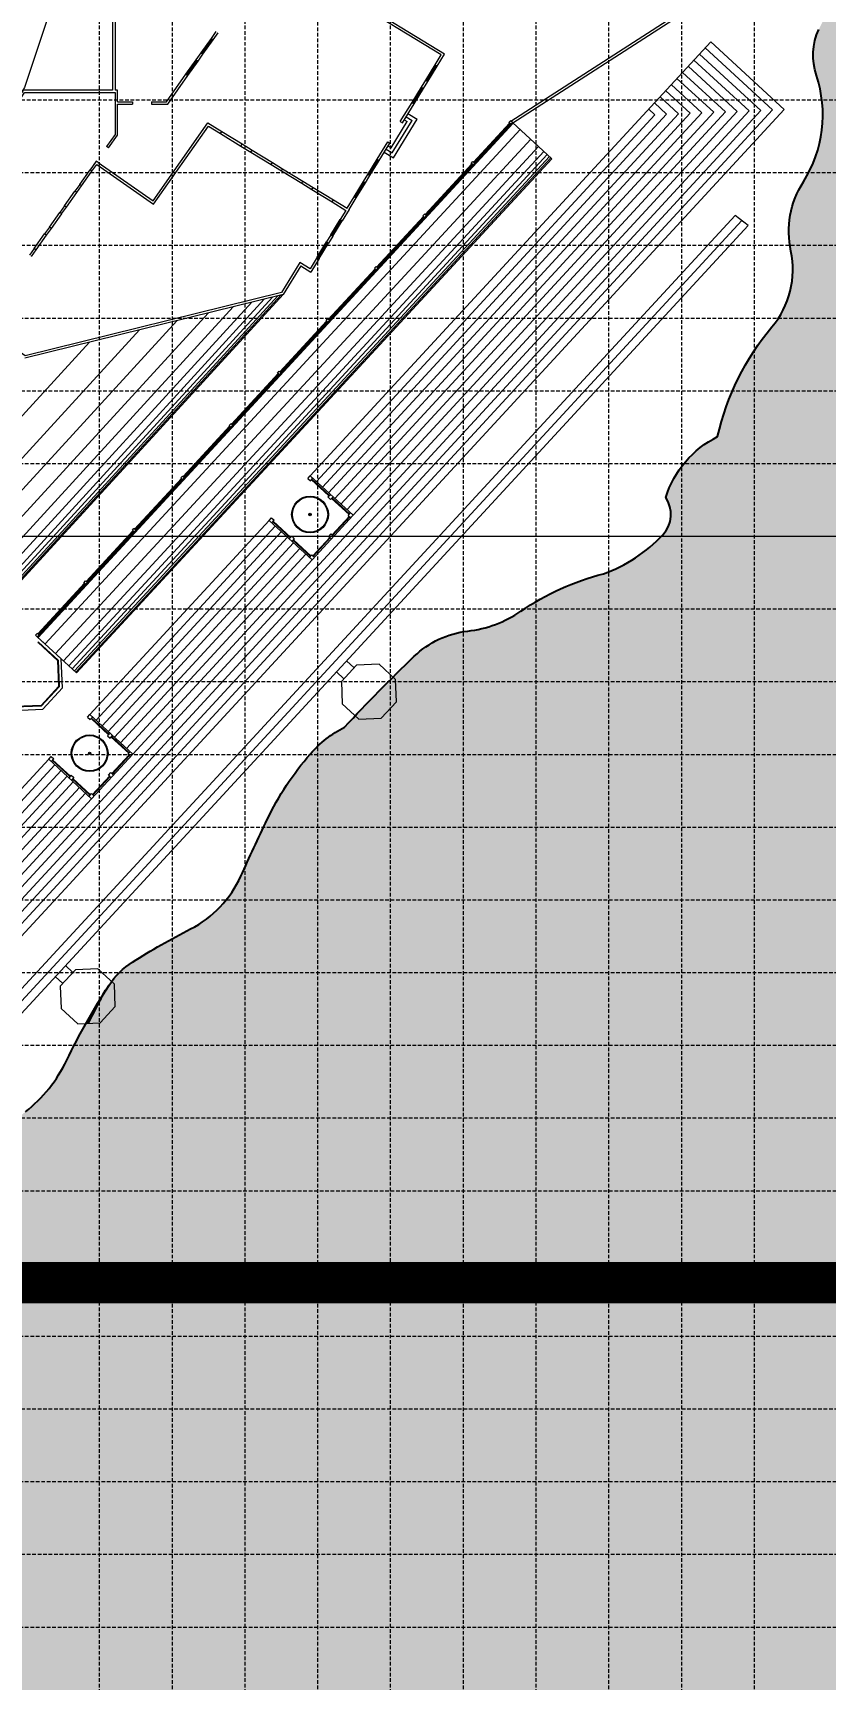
# Model space of a CAD drawing. Header units: millimetres. Extents: x 4203764 to 12476749, y 34048 to 3000914.
# Drawn here: x 12057984 to 12112410, y 2182917 to 2296097 of the extents above; entities that cross this region are included whole.
import ezdxf

# ---------------------------------------------------------------- set-up
doc = ezdxf.new("R2010")
doc.units = ezdxf.units.MM
doc.header["$MEASUREMENT"] = 0
doc.linetypes.add('DASHED', pattern=[0.75, 0.5, -0.25])
for name, color, linetype, lineweight in [('2', 240, 'Continuous', 25), ('4', 1, 'Continuous', 35), ('building property', 253, 'Continuous', 15), ('outer profile and ghats', 1, 'Continuous', 9), ('streets', 254, 'Continuous', 9), ('wall', 22, 'Continuous', 9)]:
    doc.layers.add(name, color=color, linetype=linetype, lineweight=lineweight)
doc.layers.add('water', color=5, linetype='Continuous')
doc.styles.get("Standard").update_dxf_attribs({"font": 'arial.ttf'})
doc.dimstyles.get("Standard").update_dxf_attribs({"dimtxt": 10000, "dimasz": 2000, "dimexe": 0.18, "dimexo": 0.0625, "dimgap": 0.09, "dimtad": 0, "dimtih": 1, "dimtoh": 1, "dimdec": 4, "dimzin": 0, "dimdsep": 46, "dimtxsty": 'Standard', "dimblk": 'ARCHTICK', "dimcen": 0, "dimadec": 0, "dimazin": 0, "dimtfac": 1, "dimtdec": 4, "dimtofl": 0, "dimtmove": 0, "dimatfit": 3, "dimldrblk": 'ARCHTICK', "dimfxl": 0, "dimtolj": 1, "dimtzin": 0, "dimlwe": 18, "dimarcsym": 0})

# ---------------------------------------------------------------- blocks, each defined once
blk = doc.blocks.new('GRID')
at = {"layer": 'building property', "color": 253, "linetype": 'DASHED', "lineweight": 15, "ltscale": 500}
for p, q in [((12881403, 2126471), (12881403, 2336721)), ((12891403, 2126471), (12891403, 2336721)), ((12901403, 2126471), (12901403, 2336721)), ((12911403, 2126471), (12911403, 2336721)), ((12921403, 2126471), (12921403, 2336721)), ((12886403, 2121471), (12886403, 2331721)), ((12896403, 2121471), (12896403, 2331721)), ((12906403, 2121471), (12906403, 2331721)), ((12916403, 2121471), (12916403, 2331721)), ((12926403, 2121471), (12926403, 2331721)), ((13061903, 2291471), (12616403, 2291471)), ((13056903, 2286471), (12611403, 2286471)), ((13061903, 2281471), (12616403, 2281471)), ((13056903, 2276471), (12611403, 2276471)), ((13061903, 2271471), (12616403, 2271471)), ((13056903, 2266471), (12611403, 2266471)), ((13061903, 2261471), (12616403, 2261471)), ((13056903, 2256471), (12611403, 2256471)), ((13061903, 2251471), (12616403, 2251471)), ((13056903, 2246471), (12611403, 2246471)), ((13061903, 2241471), (12616403, 2241471)), ((13056903, 2236471), (12611403, 2236471)), ((13061903, 2231471), (12616403, 2231471)), ((13056903, 2226471), (12611403, 2226471)), ((13061903, 2221471), (12616403, 2221471)), ((13056903, 2216471), (12611403, 2216471)), ((13061903, 2211471), (12616403, 2211471)), ((13056903, 2206471), (12611403, 2206471)), ((13061903, 2201471), (12616403, 2201471)), ((13056903, 2196471), (12611403, 2196471)), ((13061903, 2191471), (12616403, 2191471)), ((13056903, 2186471), (12611403, 2186471))]:
    blk.add_line(p, q, dxfattribs=at)
blk = doc.blocks.new('_ArchTick')
at = {"color": 0, "linetype": 'ByBlock', "lineweight": 30, "const_width": 0.15}
blk.add_lwpolyline([(-0.5, -0.5), (0.5, 0.5)], dxfattribs=at)
blk = doc.blocks.new('*D43')
at = {"layer": '4', "color": 0, "linetype": 'DASHED', "lineweight": 18}
for p, q in [((11789424, 2546471), (11756492, 2546471)), ((12167563, 2261471), (11756492, 2261471))]:
    blk.add_line(p, q, dxfattribs=at)
at = {"layer": '4', "color": 0, "lineweight": -2}
for p, q in [((11756492, 2546471), (11756492, 2409077)), ((11756492, 2261471), (11756492, 2398865))]:
    blk.add_line(p, q, dxfattribs=at)
at = {"layer": 'Defpoints', "color": 0, "lineweight": 30}
for p in [(11756492, 2546471), (11789424, 2546471), (12167563, 2261471)]:
    blk.add_point(p, dxfattribs=at)
at = {"layer": '4', "color": 0, "lineweight": -2, "xscale": 2000, "yscale": 2000, "zscale": 2000}
for p, rotation in [((11756492, 2546471), 90), ((11756492, 2261471), 270)]:
    blk.add_blockref('_ArchTick', p, dxfattribs=dict(at, rotation=rotation))
at = {"layer": '4', "color": 0, "lineweight": 30, "insert": (11756492, 2403971), "char_height": 10000, "attachment_point": 5}
blk.add_mtext('\\A1;285000.0000', dxfattribs=at)

msp = doc.modelspace()

# ---------------------------------------------------------------- hatches: boundary and pattern name
at = {"layer": 'building property', "lineweight": 35}
h = msp.add_hatch(color=254, dxfattribs=at)
h.dxf.hatch_style = 1
edge = h.paths.add_edge_path()
edge.add_arc((12422933.58498, 1804056.12126), 263896.55539, 140.0344583194, 166.4284169588)
edge.add_line((12166405.68001, 1865982.09254), (11809487.3317, 1865841.04787))
edge.add_arc((11795819.33628, 1886942.04403), 25140.92556, 302.9328139212, 330.721959267)
edge.add_arc((11790950.95391, 1889671.59987), 30722.28937, 330.721959267, 347.6914226223)
edge.add_arc((11840072.54802, 1878953.65679), 19554.99489, 143.0848554895, 167.6914226223, ccw=False)
edge.add_arc((11807220.50579, 1903633.24919), 21534.40715, 323.0848554895, 338.771758814)
edge.add_arc((11955946.7924, 1845861.77199), 138018.25471, 152.3377396526, 158.771758814, ccw=False)
edge.add_arc((11791692.03616, 1931959.48148), 47433.73511, 332.3377396526, 349.6440384347)
edge.add_arc((11871872.39149, 1917307.32735), 34074.39333, 151.8048650631, 169.6440384347, ccw=False)
edge.add_arc((11962613.6436, 1868662.2146), 137032.25767, 145.8909863463, 151.8048650631, ccw=False)
edge.add_arc((11787542.99968, 1987234.12269), 74412.83626, 325.8909863463, 334.4095907286)
edge.add_arc((12096866.37172, 1839094.85316), 268553.91382, 152.1606562035, 154.4095907286, ccw=False)
edge.add_arc((11884893.48195, 1951041.5666), 28836.22018, 138.5366337492, 152.1606562035, ccw=False)
edge.add_arc((12145192.348, 1721045.11657), 376188.87482, 136.9969988859, 138.5366337492, ccw=False)
edge.add_arc((11830511.45426, 2014520.61475), 54103.97071, 316.9969988859, 325.9340388131)
edge.add_arc((12063451.02841, 1857010.40857), 227090.46426, 144.4115146112, 145.934038813, ccw=False)
edge.add_arc((11882971.44551, 1986166.24576), 5157.79401, 109.3703452575, 144.4115146112, ccw=False)
edge.add_arc((11872806.33967, 2015079.38397), 25490.19023, 289.3703452575, 298.5628810284)
edge.add_arc((11879590.48764, 2002617.1732), 11301.06196, 298.5628810284, 329.8823603517)
edge.add_arc((11815875.61762, 2039577.60358), 84960.12844, 329.8823603517, 334.7322078033)
edge.add_arc((11896640.94108, 2001455.54062), 4350.1686, 111.7983925175, 154.7322078033, ccw=False)
edge.add_arc((11887307.09226, 2024793.72639), 20785.29736, 291.7983925175, 301.0543031333)
edge.add_arc((11856516.08611, 2075928.72551), 80475.11387, 301.0543031333, 304.2727914648)
edge.add_arc((11900115.71454, 2011948.81654), 3051.88511, 304.2727914649, 344.5064632857)
edge.add_arc((11799904.2964, 2039727.72895), 107042.25149, 344.5064632856, 347.0246817926)
edge.add_arc((11914355.65123, 2013356.47758), 10407.97422, 136.5726064511, 167.0246817927, ccw=False)
edge.add_arc((11898455.85704, 2028406.57183), 11485.1478, 316.5726064511, 345.7400024481)
edge.add_arc((11851131.69288, 2040434.16903), 60313.82389, 345.7400024481, 354.5454942005)
edge.add_arc((11928707.56329, 2029145.01425), 18394.30865, 143.1924489998, 162.4192210947, ccw=False)
edge.add_arc((11904217.35609, 2047471.06434), 12193.50526, 323.1924489998, 340.6547154255)
edge.add_arc((11913568.70574, 2044187.96858), 2282.57908, 340.6547154255, 435.6672125063)
edge.add_arc((11918809.42755, 2046321.44877), 4676.31282, 123.9086206621, 179.0436377173, ccw=False)
edge.add_arc((11948963.81076, 2001461.5739), 58729.02043, 120.4236297496, 123.9086206621, ccw=False)
edge.add_arc((11916860.85688, 2056128.06657), 4666.76072, 300.4236297497, 343.1747362629)
edge.add_arc((12265773.02432, 1950617.37847), 359849.63931, 162.2838870341, 163.1747362629, ccw=False)
edge.add_arc((11934658.08587, 2056392.2457), 12250.12118, 139.8552917822, 162.2838870342, ccw=False)
edge.add_arc((11930589.41079, 2059823.81787), 6927.5462, 110.1695649768, 139.8552917822, ccw=False)
edge.add_arc((11925358.20077, 2074065.16989), 8244.19285, 290.1695649768, 337.8987580009)
edge.add_arc((11987011.44104, 2053190.64676), 56863.60963, 149.1990475726, 161.7870580545, ccw=False)
edge.add_arc((11075552.25721, 2596549.90314), 1004266.5074, 329.19904757266, 329.61497402102)
edge.add_arc((11980804.63447, 2065759.45851), 45123.96456, 141.7900834815, 149.614974021, ccw=False)
edge.add_arc((11973785.75951, 2071284.73579), 36191.2553, 132.0286819129, 141.7900834814, ccw=False)
edge.add_arc((11938932.66945, 2109954.06772), 15866.93443, 312.0286819129, 321.4770117494)
edge.add_arc((12047130.20068, 2023818.96458), 122429.70961, 139.0851188938, 141.4770117494, ccw=False)
edge.add_arc((11931780.31903, 2123790.61727), 30213.42498, 319.0851188937, 328.8133755676)
edge.add_arc((11993537.04921, 2086409.11404), 41975.70514, 141.349766146, 148.8133755676, ccw=False)
edge.add_arc((12005850.60992, 2080987.9041), 55086.72854, 137.4077616341, 144.9475459467, ccw=False)
edge.add_arc((11990556.79698, 2095047.46285), 34312.41974, 127.5143422198, 137.4077616341, ccw=False)
edge.add_arc((11957008.81119, 2138745.39622), 20778.20317, 307.5143422198, 316.6955671633)
edge.add_arc((11955918.27659, 2139773.22335), 22276.76725, 316.6955671633, 326.2681196672)
edge.add_arc((11965289.37029, 2133515.94454), 11008.62919, 326.2681196672, 347.7902224322)
edge.add_arc((11985827.96119, 2129071.6751), 10005.30064, 137.1698864072, 167.7902224322, ccw=False)
edge.add_arc((11987437.46688, 2127579.68442), 12199.96343, 116.8522136864, 137.1698864072, ccw=False)
edge.add_arc((11970422.17406, 2161188.10091), 25470.26153, 296.8522136864, 308.8966392115)
edge.add_arc((11976014.23722, 2154256.9492), 16564.53111, 308.8966392115, 333.1942724583)
edge.add_arc((11860930.93487, 2212404.1487), 145503.52168, 333.1942724584, 335.605593174)
edge.add_arc((11906483.0125, 2191746.1714), 95486.08669, 335.605593174, 339.9027603815)
edge.add_arc((12024664.71914, 2148504.26439), 30358.17542, 142.1711417541, 159.9027603815, ccw=False)
edge.add_arc((12026846.78869, 2146809.91674), 33120.82659, 125.2967839886, 142.1711417541, ccw=False)
edge.add_arc((11992941.37741, 2194701.94609), 25558.15934, 305.2967839886, 317.9200299652)
edge.add_arc((11860544.70547, 2314247.47305), 203939.8057, 317.9200299652, 320.6654060374)
edge.add_arc((12005072.05939, 2195807.41048), 17081.02358, 320.6654060374, 333.2962609378)
edge.add_arc((12025817.7741, 2185371.70662), 6141.56443, 114.657943249, 153.2962609378, ccw=False)
edge.add_arc((12010209.31829, 2219372.64234), 31270.83355, 294.657943249, 307.4600657375)
edge.add_arc((12026070.76591, 2198671.74297), 5191.86204, 307.4600657375, 350.572480741)
edge.add_arc((12041977.16001, 2196030.60663), 10932.31157, 154.0089907333, 170.572480741, ccw=False)
edge.add_arc((12035864.30031, 2199010.8602), 4131.6524, 104.4456307299, 154.0089907333, ccw=False)
edge.add_arc((12059610.48435, 2145011.53073), 63070.87253, 105.6165097511, 113.1314364048, ccw=False)
edge.add_arc((12040956.91098, 2211746.87486), 6222.4313, 285.6165097511, 325.3236856384)
edge.add_arc((12024043.2371, 2223448.11648), 26789.1865, 325.3236856384, 336.7232936214)
edge.add_arc((12058249.21068, 2208733.17976), 10447.59627, 128.3236311209, 156.7232936214, ccw=False)
edge.add_arc((12029392.06585, 2245241.69464), 36088.48077, 308.3236311208, 313.9465601671)
edge.add_arc((12083829.87625, 2188764.36944), 42353.62184, 128.4864178487, 133.9465601671, ccw=False)
edge.add_arc((12051132.59717, 2229890.49023), 10186.55203, 308.4864178487, 334.2322790811)
edge.add_arc((12102406.63357, 2205139.28006), 46748.93087, 146.9738708583, 154.2322790812, ccw=False)
edge.add_arc((12067661.65762, 2227725.46538), 5308.01968, 122.3184351479, 146.9738708582, ccw=False)
edge.add_arc((12091969.20285, 2189302.10819), 50774.61327, 117.1290922819, 122.3184351479, ccw=False)
edge.add_arc((12065354.21922, 2241247.29044), 7591.98088, 297.129092282, 335.5932295827)
edge.add_arc((12283885.72211, 2142085.86596), 232385.11356, 154.5330055613, 155.5932295827, ccw=False)
edge.add_arc((12092048.28291, 2233452.01748), 19901.2866, 138.9025223259, 154.5330055613, ccw=False)
edge.add_arc((12083002.97433, 2241342.04187), 7898.36645, 117.1931828002, 138.9025223259, ccw=False)
edge.add_arc((12172609.68851, 2161469.99995), 127437.90807, 133.937445304, 137.0092429147, ccw=False)
edge.add_arc((12088584.73883, 2248670.70685), 6342.26219, 96.6032629617, 133.937445304, ccw=False)
edge.add_arc((12086923.02238, 2263025.34251), 8108.23491, 276.6032629617, 304.4168700316)
edge.add_arc((12101573.55915, 2241642.28192), 17812.28799, 104.2632595223, 124.4168700316, ccw=False)
edge.add_arc((12093606.17799, 2268768.40567), 10492.14992, 289.9436753348, 316.9032813136)
edge.add_arc((12099774.36332, 2262996.98248), 2044.91157, 316.9032813136, 394.5632893672)
edge.add_arc((12108218.93736, 2262008.3021), 7093.86174, 116.7487161028, 162.3676141534, ccw=False)
edge.add_arc((12122374.01509, 2264454.79555), 17778.2768, 139.9869056711, 167.3668545975, ccw=False)
edge.add_arc((12104061.54487, 2279827.91574), 6131.54106, 319.9869056712, 371.9497000785)
edge.add_arc((12116330.47808, 2282424.50258), 6409.15212, 147.6157391331, 191.9497000785, ccw=False)
edge.add_arc((12103664.68187, 2290457.58157), 8589.27286, 327.6157391331, 378.4692956369)
edge.add_arc((12115880.52553, 2294537.66772), 4289.93284, 155.2320996672, 198.4692956369, ccw=False)
edge.add_arc((12121723.31077, 2291841.89317), 10724.63095, 131.3611323252, 155.2320996672, ccw=False)
edge.add_arc((12108153.53343, 2318305.31023), 19521.81951, 289.3953975175, 302.8724992883)
edge.add_arc((12133671.22285, 2297874.54878), 15457.67071, 131.8163415621, 164.8693864624, ccw=False)
edge.add_arc((12097802.53601, 2337968.47188), 38339.03332, 311.8163415621, 318.1847381032)
edge.add_arc((12134442.04632, 2308405.32127), 9003.48475, 96.8704836962, 153.6137695223, ccw=False)
edge.add_arc((12130772.19598, 2338862.87953), 21674.36812, 276.8704836962, 287.7288739271)
edge.add_arc((12135367.95772, 2324487.47067), 6582.2044, 287.7288739271, 330.0627189084)
edge.add_arc((12161033.2484, 2309707.04393), 23034.82045, 142.1279656266, 150.0627189084, ccw=False)
edge.add_arc((12134575.28819, 2337148.44982), 15664.24402, 301.8873282868, 340.5909685423)
edge.add_arc((12157396.83975, 2332029.36114), 8047.96466, 115.4496268208, 180.6143580405, ccw=False)
edge.add_arc((12145948.42862, 2356085.86119), 18593.75661, 295.4496268209, 348.9156705378)
edge.add_arc((12189745.46756, 2347732.38651), 25993.19856, 127.1637606776, 169.4061118436, ccw=False)
edge.add_arc((12158024.63805, 2389577.96852), 26516.45539, 307.1637606776, 350.8522803553)
edge.add_arc((12198736.93035, 2383022.13341), 14720.29663, 100.3668143252, 170.8522803553, ccw=False)
edge.add_arc((12188836.61367, 2437141.24056), 40296.91912, 280.3668143253, 301.2746773972)
edge.add_arc((12220773.67523, 2384561.66699), 21222.08167, 90.2751861599, 121.2746773973, ccw=False)
edge.add_arc((12220587.84901, 2423251.75267), 17468.45027, 270.2751861599, 358.8217786811)
edge.add_arc((12261882.91553, 2424966.98004), 23920.42798, 138.9034680325, 184.9750374256, ccw=False)
edge.add_arc((12244276.45652, 2481842.09135), 41153.64894, 269.4151769576, 302.4572157954)
edge.add_arc((12251494.42786, 2470493.45398), 27704.08834, 302.4572157954, 336.7139916553)
edge.add_arc((12280323.45495, 2458086.05834), 3681.51774, 106.538255431, 156.7139916553, ccw=False)
edge.add_arc((12277078.09344, 2469015.41288), 7719.49808, 286.538255431, 332.2612949479)
edge.add_arc((12265522.42494, 2532539.87056), 69590.71886, 285.3212740008, 320.0355113691)
edge.add_arc((13061631.32729, 1865365.57947), 969115.64922, 139.11600640113, 140.03551136914, ccw=False)
edge.add_line((12328944.66821, 2499680.48641), (12329073.93275, 2172572.15004))
edge.add_arc((12871405.34426, 1859096.21132), 626410.8269, 149.97142388808, 158.65638947594)
edge.add_arc((11908116.16923, 2235511.87646), 407811.00022, 320.0344583194, 338.6563894759, ccw=False)

# ---------------------------------------------------------------- linework, layer by layer
at = {"layer": '2'}
msp.add_lwpolyline([(12057471.98492, 2221916.90853, 0.1128124653), (12060306.23745, 2225462.1535, -0.0316813737), (12063211.29659, 2230618.44993, -0.1079965831), (12064823.86138, 2232211.21898, -0.0226466502), (12068816.13866, 2234490.56878, 0.169425211), (12072267.74151, 2238110.19254, -0.004626133), (12074080.74198, 2242009.39331, -0.0683067883), (12077050.82595, 2246533.97043, -0.0950091996), (12079393.48327, 2248367.40783, -0.0134040482), (12084184.01693, 2253237.75583, -0.164357519), (12087855.41849, 2254970.89586, 0.1219590893), (12091505.87721, 2256336.47751, -0.0881640858), (12097185.01059, 2258905.48687, 0.1181790822), (12101267.56062, 2261599.83355, 0.352449923), (12101458.34805, 2264157.094, -0.2017211816), (12105026.1432, 2268343.04281, -0.120039195), (12108757.67696, 2275885.56377, 0.2306972048), (12110060.21389, 2281097.46907, -0.1958929758), (12110918.1088, 2285857.21137, 0.2256052984), (12111811.55186, 2293178.63239, -0.1909284114), (12111985.21361, 2296334.90694, -0.1045350382)], format="xyb", dxfattribs=at)
at = {"layer": '4', "lineweight": 30, "const_width": 2852.91097}
msp.add_lwpolyline([(12027023.9766, 2210167.61517), (12145823.9766, 2210167.61517), (12145823.9766, 2378367.61517), (12027023.9766, 2378367.61517), (12027023.9766, 2210167.61517)], dxfattribs=at)
at = {"layer": 'building property'}
for p, q in [((12086254.10453, 2294633.43469), (12074529.02582, 2301818.9818)), ((12086029.30494, 2294579.47112), (12074574.70585, 2301599.25865)), ((12090826.84852, 2290035.56695), (12102910.71021, 2297827.13464)), ((12090952.83317, 2289919.27522), (12102971.96851, 2297669.10793)), ((12070242.48163, 2295723.89262), (12070376.01058, 2295629.58736)), ((12077040.34736, 2265646.42119), (12104562.66815, 2295488.67379)), ((12109609.78799, 2290833.91622), (12104562.66815, 2295488.67379)), ((12109609.78799, 2290833.91622), (12104562.66815, 2295488.67379)), ((12069205.12383, 2294255.07415), (12069338.65279, 2294160.7689)), ((12069535.19223, 2294722.42548), (12069668.72118, 2294628.12023)), ((12085610.18692, 2293895.57168), (12086029.30494, 2294579.47112)), ((12085749.5685, 2293810.15366), (12086254.10453, 2294633.43469)), ((12107184.31863, 2290735.82566), (12103398.97876, 2294226.89383)), ((12107992.80842, 2290768.52251), (12103786.87522, 2294647.48715)), ((12108801.2982, 2290801.21937), (12104174.77168, 2295068.08047)), ((12068497.83443, 2293253.60702), (12068631.36338, 2293159.30176)), ((12085610.18692, 2293895.57168), (12085749.5685, 2293810.15366)), ((12105567.33907, 2290670.43194), (12102623.18583, 2293385.70719)), ((12106375.82885, 2290703.1288), (12103011.08229, 2293806.30051)), ((12084670.58879, 2292362.37429), (12084969.55183, 2292850.20982)), ((12084670.58879, 2292362.37429), (12084809.97037, 2292276.95627)), ((12084809.97037, 2292276.95627), (12085108.93341, 2292764.79181)), ((12084969.55183, 2292850.20982), (12085108.93341, 2292764.79181)), ((12103141.86971, 2290572.34138), (12101459.49643, 2292123.92723)), ((12103950.3595, 2290605.03823), (12101847.3929, 2292544.52055)), ((12104758.84928, 2290637.73509), (12102235.28936, 2292965.11387)), ((12020231.70956, 2195609.80021), (12107992.80842, 2290768.52251)), ((12020652.30288, 2195221.90374), (12108801.2982, 2290801.21937)), ((12021072.8962, 2194834.00728), (12109609.78799, 2290833.91622)), ((12064821.09307, 2291361.62103), (12064821.15767, 2291198.14792)), ((12066128.87795, 2291362.13783), (12066128.94255, 2291198.66472)), ((12083226.45463, 2290005.89587), (12084029.9537, 2291317.01243)), ((12083365.83621, 2289920.47786), (12084169.33528, 2291231.59442)), ((12084029.9537, 2291317.01243), (12084169.33528, 2291231.59442)), ((12100716.40036, 2290474.25081), (12100295.80704, 2290862.14728)), ((12101524.89015, 2290506.94767), (12100683.70351, 2291282.7406)), ((12102333.37993, 2290539.64452), (12101071.59997, 2291703.33392)), ((12019390.52292, 2196385.59313), (12106375.82885, 2290703.1288)), ((12019811.11624, 2195997.69667), (12107184.31863, 2290735.82566)), ((12058283.73764, 2254584.71348), (12090924.17257, 2289945.73075)), ((12058343.79838, 2254529.27366), (12090984.2333, 2289890.29093)), ((12066237.15749, 2284547.30385), (12069992.53931, 2289907.562)), ((12066277.24298, 2284319.61969), (12070038.2074, 2289687.84617)), ((12069992.53931, 2289907.562), (12070959.9149, 2289314.71968)), ((12070038.2074, 2289687.84617), (12070874.49688, 2289175.3381)), ((12077460.94068, 2265258.52472), (12100716.40036, 2290474.25081)), ((12077881.534, 2264870.62826), (12101524.89015, 2290506.94767)), ((12078302.12732, 2264482.73179), (12102333.37993, 2290539.64452)), ((12078722.72064, 2264094.83533), (12103141.86971, 2290572.34138)), ((12079143.31396, 2263706.93887), (12103950.3595, 2290605.03823)), ((12079563.90728, 2263319.0424), (12104758.84928, 2290637.73509)), ((12079984.5006, 2262931.14594), (12105567.33907, 2290670.43194)), ((12082592.60144, 2288189.46266), (12083703.0356, 2290001.42321)), ((12082673.5468, 2287852.26327), (12084040.23499, 2290082.36856)), ((12082754.49215, 2287515.06388), (12084377.43438, 2290163.31392)), ((12083226.45463, 2290005.89587), (12083365.83621, 2289920.47786)), ((12083493.96323, 2290129.55023), (12083703.0356, 2290001.42321)), ((12083622.09025, 2290338.6226), (12084040.23499, 2290082.36856)), ((12083750.21726, 2290547.69497), (12084377.43438, 2290163.31392)), ((12088254.04164, 2287209.70284), (12090735.21398, 2289897.68105)), ((12088290.07808, 2287176.43895), (12090771.25042, 2289864.41716)), ((12090693.17146, 2289936.48893), (12090804.0511, 2290056.61039)), ((12090813.29293, 2289825.60929), (12090693.17146, 2289936.48893)), ((12090924.17257, 2289945.73075), (12090804.0511, 2290056.61039)), ((12090924.17257, 2289945.73075), (12093626.90558, 2287450.93881)), ((12058824.28424, 2254085.75509), (12091464.71917, 2289446.77236)), ((12059545.01305, 2253420.47724), (12092185.44798, 2288781.49451)), ((12070874.49688, 2289175.3381), (12070959.9149, 2289314.71968)), ((12070874.49688, 2289175.3381), (12072268.31269, 2288321.15798)), ((12070959.9149, 2289314.71968), (12072353.7307, 2288460.53956)), ((12081639.30011, 2287416.04274), (12082372.27451, 2288612.08006)), ((12081778.68169, 2287330.62473), (12082511.65609, 2288526.66205)), ((12082372.27451, 2288612.08006), (12082511.65609, 2288526.66205)), ((12060085.55965, 2252921.51885), (12092725.99458, 2288282.53612)), ((12060445.92405, 2252588.87992), (12093086.35898, 2287949.8972)), ((12060686.16698, 2252367.12064), (12093326.60191, 2287728.13792)), ((12060836.31882, 2252228.52109), (12093476.75375, 2287589.53836)), ((12060926.40992, 2252145.36136), (12093566.84485, 2287506.37863)), ((12060986.47065, 2252089.92153), (12093626.90558, 2287450.93881)), ((12063172.86441, 2288191.11746), (12063039.51676, 2288285.67889)), ((12072268.31269, 2288321.15798), (12072353.7307, 2288460.53956)), ((12072268.31269, 2288321.15798), (12072965.2206, 2287894.06792)), ((12072353.7307, 2288460.53956), (12073050.63861, 2288033.4495)), ((12072965.2206, 2287894.06792), (12073050.63861, 2288033.4495)), ((12072965.2206, 2287894.06792), (12074359.0364, 2287039.8878)), ((12073050.63861, 2288033.4495), (12074444.45442, 2287179.26938)), ((12081639.30011, 2287416.04274), (12081778.68169, 2287330.62473)), ((12082127.27504, 2287899.44493), (12082754.49215, 2287515.06388)), ((12082255.40205, 2288108.51731), (12082673.5468, 2287852.26327)), ((12082383.52907, 2288317.58968), (12082592.60144, 2288189.46266)), ((12061195.57033, 2285685.40179), (12061904.78109, 2286685.5092)), ((12061329.67855, 2285590.30102), (12062038.8893, 2286590.40843)), ((12062038.8893, 2286590.40843), (12061904.78109, 2286685.5092)), ((12062463.65366, 2287191.01005), (12062330.306, 2287285.57148)), ((12062369.85432, 2287057.12522), (12066277.24298, 2284319.61969)), ((12062463.65366, 2287191.01005), (12066237.15749, 2284547.30385)), ((12074359.0364, 2287039.8878), (12074444.45442, 2287179.26938)), ((12074359.0364, 2287039.8878), (12075055.94431, 2286612.79774)), ((12074444.45442, 2287179.26938), (12075141.36232, 2286752.17932)), ((12075055.94431, 2286612.79774), (12075141.36232, 2286752.17932)), ((12075055.94431, 2286612.79774), (12076449.76012, 2285758.61762)), ((12075141.36232, 2286752.17932), (12076535.17813, 2285897.9992)), ((12080699.70198, 2285882.84535), (12080998.66502, 2286370.68088)), ((12080839.08356, 2285797.42734), (12081138.0466, 2286285.26287)), ((12080998.66502, 2286370.68088), (12081138.0466, 2286285.26287)), ((12084927.65238, 2283606.05883), (12088143.162, 2287089.58137)), ((12084963.68882, 2283572.79493), (12088179.19844, 2287056.31748)), ((12088101.11948, 2287128.38925), (12088211.99912, 2287248.51072)), ((12088221.24095, 2287017.50961), (12088101.11948, 2287128.38925)), ((12088332.12059, 2287137.63107), (12088211.99912, 2287248.51072)), ((12060155.39456, 2284218.57759), (12060864.60531, 2285218.685)), ((12060289.50277, 2284123.47682), (12060998.71353, 2285123.58423)), ((12060998.71353, 2285123.58423), (12060864.60531, 2285218.685)), ((12061329.67855, 2285590.30102), (12061195.57033, 2285685.40179)), ((12076449.76012, 2285758.61762), (12076535.17813, 2285897.9992)), ((12076449.76012, 2285758.61762), (12077146.66802, 2285331.52756)), ((12076535.17813, 2285897.9992), (12077232.08603, 2285470.90914)), ((12077146.66802, 2285331.52756), (12077232.08603, 2285470.90914)), ((12077146.66802, 2285331.52756), (12078540.48383, 2284477.34743)), ((12077232.08603, 2285470.90914), (12078625.90184, 2284616.72902)), ((12080699.70198, 2285882.84535), (12080839.08356, 2285797.42734)), ((12060289.50277, 2284123.47682), (12060155.39456, 2284218.57759)), ((12078540.48383, 2284477.34743), (12078625.90184, 2284616.72902)), ((12078540.48383, 2284477.34743), (12079484.00619, 2283899.12322)), ((12078625.90184, 2284616.72902), (12079569.4242, 2284038.5048)), ((12079569.4242, 2284038.5048), (12080059.06689, 2284837.48349)), ((12079708.80578, 2283953.08679), (12080198.44847, 2284752.06548)), ((12080059.06689, 2284837.48349), (12080198.44847, 2284752.06548)), ((12022875.439, 2193171.59386), (12106227.80695, 2283549.96125)), ((12023296.03232, 2192783.69739), (12106682.42001, 2283198.95215)), ((12023716.62564, 2192395.80093), (12107137.03308, 2282847.94304)), ((12059115.21878, 2282751.75339), (12059824.42954, 2283751.8608)), ((12059249.327, 2282656.65261), (12059958.53775, 2283656.76002)), ((12059958.53775, 2283656.76002), (12059824.42954, 2283751.8608)), ((12079093.24627, 2283261.49734), (12079232.62785, 2283176.07933)), ((12079708.80578, 2283953.08679), (12079232.62785, 2283176.07933)), ((12081601.26312, 2280002.41481), (12084816.77274, 2283485.93736)), ((12081637.29956, 2279969.15092), (12084852.80918, 2283452.67347)), ((12084774.73023, 2283524.74523), (12084885.60987, 2283644.8667)), ((12084894.85169, 2283413.86559), (12084774.73023, 2283524.74523)), ((12085005.73133, 2283533.98706), (12084885.60987, 2283644.8667)), ((12107137.03308, 2282847.94304), (12106227.80695, 2283549.96125)), ((12058075.04301, 2281284.92918), (12058784.25376, 2282285.0366)), ((12058209.15122, 2281189.82841), (12058918.36198, 2282189.93582)), ((12058918.36198, 2282189.93582), (12058784.25376, 2282285.0366)), ((12059249.327, 2282656.65261), (12059115.21878, 2282751.75339)), ((12078153.64814, 2281728.29996), (12078293.02972, 2281642.88194)), ((12078591.99276, 2282130.71748), (12078293.02972, 2281642.88194)), ((12078452.61118, 2282216.13549), (12078591.99276, 2282130.71748)), ((12058209.15122, 2281189.82841), (12058075.04301, 2281284.92918)), ((12077652.39463, 2280597.52009), (12077077.33393, 2279659.15982)), ((12077513.01305, 2280682.9381), (12077652.39463, 2280597.52009)), ((12076380.42603, 2280086.24988), (12075170.73942, 2278112.33328)), ((12076380.42603, 2280086.24988), (12077077.33393, 2279659.15982)), ((12078274.87387, 2276398.7708), (12081490.38348, 2279882.29335)), ((12078310.91031, 2276365.50691), (12081526.41992, 2279849.02945)), ((12081448.34097, 2279921.10122), (12081559.22061, 2280041.22269)), ((12081568.46244, 2279810.22158), (12081448.34097, 2279921.10122)), ((12081679.34208, 2279930.34304), (12081559.22061, 2280041.22269)), ((12054640.8157, 2258576.24679), (12071735.93564, 2277263.87991)), ((12055221.77046, 2258121.44985), (12073023.98706, 2277582.04993)), ((12055609.07364, 2257818.25188), (12073882.688, 2277794.16327)), ((12055867.27575, 2257616.1199), (12074455.1553, 2277935.57217)), ((12056028.65208, 2257489.78742), (12074812.94736, 2278023.95272)), ((12056125.47787, 2257413.98793), (12075027.6226, 2278076.98106)), ((12056190.0284, 2257363.45493), (12075170.73942, 2278112.33328)), ((12075170.73942, 2278112.33328), (12057416.29708, 2273726.69225)), ((12052897.95141, 2259940.63764), (12067871.78138, 2276309.36987)), ((12053866.20935, 2259182.64272), (12070018.53375, 2276839.65323)), ((12074948.48461, 2272795.12678), (12078163.99423, 2276278.64933)), ((12074984.52105, 2272761.86289), (12078200.03067, 2276245.38544)), ((12078121.95171, 2276317.45721), (12078232.83135, 2276437.57867)), ((12078242.07318, 2276206.57756), (12078121.95171, 2276317.45721)), ((12078352.95282, 2276326.69903), (12078232.83135, 2276437.57867)), ((12051736.04189, 2260850.23153), (12065295.67854, 2275673.02985)), ((12050186.82919, 2262063.02339), (12061860.87475, 2274824.57648)), ((12071622.09536, 2269191.48277), (12074837.60497, 2272675.00532)), ((12074795.56246, 2272713.81319), (12074906.4421, 2272833.93466)), ((12074915.68392, 2272602.93355), (12074795.56246, 2272713.81319)), ((12075026.56357, 2272723.05502), (12074906.4421, 2272833.93466)), ((12071658.1318, 2269158.21888), (12074873.64141, 2272641.74142)), ((12068295.7061, 2265587.83875), (12071511.21571, 2269071.3613)), ((12068331.74254, 2265554.57486), (12071547.25215, 2269038.09741)), ((12071469.1732, 2269110.16918), (12071580.05284, 2269230.29064)), ((12071589.29467, 2268999.28953), (12071469.1732, 2269110.16918)), ((12071700.17431, 2269119.411), (12071580.05284, 2269230.29064)), ((12064969.31684, 2261984.19474), (12068184.82646, 2265467.71729)), ((12065005.35328, 2261950.93085), (12068220.8629, 2265434.45339)), ((12068142.78394, 2265506.52516), (12068253.66359, 2265626.64663)), ((12068262.90541, 2265395.64552), (12068142.78394, 2265506.52516)), ((12068373.78505, 2265515.76699), (12068253.66359, 2265626.64663)), ((12076874.10602, 2265466.16691), (12077040.34736, 2265646.42119)), ((12076874.10602, 2265466.16691), (12077040.34736, 2265646.42119)), ((12076874.10602, 2265466.16691), (12077054.3603, 2265299.92557)), ((12076874.10602, 2265466.16691), (12077054.3603, 2265299.92557)), ((12077040.34736, 2265646.42119), (12079984.5006, 2262931.14594)), ((12077040.34736, 2265646.42119), (12079984.5006, 2262931.14594)), ((12077054.3603, 2265299.92557), (12077220.60164, 2265480.17985)), ((12077054.3603, 2265299.92557), (12077220.60164, 2265480.17985)), ((12077120.85683, 2265372.02728), (12078322.55203, 2264263.75167)), ((12077120.85683, 2265372.02728), (12078322.55203, 2264263.75167)), ((12077154.1051, 2265408.07813), (12078355.8003, 2264299.80252)), ((12077154.1051, 2265408.07813), (12078355.8003, 2264299.80252)), ((12078256.0555, 2264191.64995), (12078422.29684, 2264371.90423)), ((12078256.0555, 2264191.64995), (12078422.29684, 2264371.90423)), ((12078256.0555, 2264191.64995), (12078436.30978, 2264025.40861)), ((12078256.0555, 2264191.64995), (12078436.30978, 2264025.40861)), ((12078436.30978, 2264025.40861), (12078602.55112, 2264205.66289)), ((12078436.30978, 2264025.40861), (12078602.55112, 2264205.66289)), ((12078502.80631, 2264097.51032), (12079704.50151, 2262989.23471)), ((12078502.80631, 2264097.51032), (12079704.50151, 2262989.23471)), ((12078536.05458, 2264133.56118), (12079737.74978, 2263025.28557)), ((12078536.05458, 2264133.56118), (12079737.74978, 2263025.28557)), ((12061898.56376, 2249228.29517), (12074214.24455, 2262582.09843)), ((12074214.24455, 2262582.09843), (12074380.48589, 2262762.35271)), ((12074214.24455, 2262582.09843), (12074380.48589, 2262762.35271)), ((12074214.24455, 2262582.09843), (12077158.39779, 2259866.82318)), ((12074214.24455, 2262582.09843), (12077158.39779, 2259866.82318)), ((12074380.48589, 2262762.35271), (12074560.74017, 2262596.11137)), ((12074380.48589, 2262762.35271), (12074560.74017, 2262596.11137)), ((12074394.49883, 2262415.85709), (12074560.74017, 2262596.11137)), ((12074394.49883, 2262415.85709), (12074560.74017, 2262596.11137)), ((12074460.99536, 2262487.9588), (12075662.69056, 2261379.68319)), ((12074460.99536, 2262487.9588), (12075662.69056, 2261379.68319)), ((12074494.24363, 2262524.00965), (12075695.93883, 2261415.73404)), ((12074494.24363, 2262524.00965), (12075695.93883, 2261415.73404)), ((12077158.39779, 2259866.82318), (12079984.5006, 2262931.14594)), ((12077158.39779, 2259866.82318), (12079984.5006, 2262931.14594)), ((12078546.4173, 2261588.8565), (12079710.10669, 2262850.63646)), ((12078546.4173, 2261588.8565), (12079710.10669, 2262850.63646)), ((12078582.46815, 2261555.60823), (12079746.15754, 2262817.38819)), ((12078582.46815, 2261555.60823), (12079746.15754, 2262817.38819)), ((12079638.00498, 2262917.133), (12079804.24632, 2263097.38728)), ((12079638.00498, 2262917.133), (12079804.24632, 2263097.38728)), ((12079638.00498, 2262917.133), (12079818.25926, 2262750.89166)), ((12079638.00498, 2262917.133), (12079818.25926, 2262750.89166)), ((12061642.92759, 2258380.55073), (12064858.4372, 2261864.07327)), ((12061642.92759, 2258380.55073), (12064858.4372, 2261864.07327)), ((12061678.96403, 2258347.28683), (12064894.47364, 2261830.80938)), ((12061678.96403, 2258347.28683), (12064894.47364, 2261830.80938)), ((12062319.15708, 2248840.3987), (12074634.83787, 2262194.20196)), ((12062739.7504, 2248452.50224), (12075055.43119, 2261806.3055)), ((12063160.34372, 2248064.60578), (12075476.02451, 2261418.40904)), ((12064816.39469, 2261902.88115), (12064927.27433, 2262023.00261)), ((12064816.39469, 2261902.88115), (12064927.27433, 2262023.00261)), ((12064936.51615, 2261792.00151), (12064816.39469, 2261902.88115)), ((12064936.51615, 2261792.00151), (12064816.39469, 2261902.88115)), ((12065047.3958, 2261912.12297), (12064927.27433, 2262023.00261)), ((12065047.3958, 2261912.12297), (12064927.27433, 2262023.00261)), ((12075762.43537, 2261487.83575), (12075596.19403, 2261307.58147)), ((12075762.43537, 2261487.83575), (12075596.19403, 2261307.58147)), ((12075762.43537, 2261487.83575), (12075942.68965, 2261321.59441)), ((12075762.43537, 2261487.83575), (12075942.68965, 2261321.59441)), ((12077216.48656, 2260146.82226), (12078380.17595, 2261408.60222)), ((12077216.48656, 2260146.82226), (12078380.17595, 2261408.60222)), ((12077252.53742, 2260113.574), (12078416.22681, 2261375.35395)), ((12077252.53742, 2260113.574), (12078416.22681, 2261375.35395)), ((12078308.07424, 2261475.09876), (12078474.31558, 2261655.35304)), ((12078308.07424, 2261475.09876), (12078474.31558, 2261655.35304)), ((12078308.07424, 2261475.09876), (12078488.32852, 2261308.85742)), ((12078308.07424, 2261475.09876), (12078488.32852, 2261308.85742)), ((12078474.31558, 2261655.35304), (12078654.56986, 2261489.1117)), ((12078474.31558, 2261655.35304), (12078654.56986, 2261489.1117)), ((12063580.93704, 2247676.70931), (12075896.61783, 2261030.51257)), ((12064001.53036, 2247288.81285), (12076317.21115, 2260642.61611)), ((12064422.12368, 2246900.91638), (12076737.80447, 2260254.71964)), ((12075942.68965, 2261321.59441), (12075776.44831, 2261141.34013)), ((12075942.68965, 2261321.59441), (12075776.44831, 2261141.34013)), ((12075842.94484, 2261213.44184), (12077044.64004, 2260105.16623)), ((12075842.94484, 2261213.44184), (12077044.64004, 2260105.16623)), ((12075876.19311, 2261249.4927), (12077077.88831, 2260141.21709)), ((12075876.19311, 2261249.4927), (12077077.88831, 2260141.21709)), ((12076978.14351, 2260033.06452), (12077144.38485, 2260213.3188)), ((12076978.14351, 2260033.06452), (12077144.38485, 2260213.3188)), ((12077144.38485, 2260213.3188), (12077324.63913, 2260047.07746)), ((12077144.38485, 2260213.3188), (12077324.63913, 2260047.07746)), ((12064842.717, 2246513.01992), (12077158.39779, 2259866.82318)), ((12058316.53833, 2254776.90671), (12061532.04794, 2258260.42926)), ((12058316.53833, 2254776.90671), (12061532.04794, 2258260.42926)), ((12058352.57477, 2254743.64282), (12061568.08438, 2258227.16537)), ((12058352.57477, 2254743.64282), (12061568.08438, 2258227.16537)), ((12061490.00543, 2258299.23713), (12061600.88507, 2258419.3586)), ((12061490.00543, 2258299.23713), (12061600.88507, 2258419.3586)), ((12061610.1269, 2258188.35749), (12061490.00543, 2258299.23713)), ((12061610.1269, 2258188.35749), (12061490.00543, 2258299.23713)), ((12061721.00654, 2258308.47896), (12061600.88507, 2258419.3586)), ((12061721.00654, 2258308.47896), (12061600.88507, 2258419.3586)), ((12058163.61617, 2254695.59312), (12058274.49582, 2254815.71459)), ((12058163.61617, 2254695.59312), (12058274.49582, 2254815.71459)), ((12058283.73764, 2254584.71348), (12058163.61617, 2254695.59312)), ((12058283.73764, 2254584.71348), (12058163.61617, 2254695.59312)), ((12058394.61728, 2254704.83494), (12058274.49582, 2254815.71459)), ((12058394.61728, 2254704.83494), (12058274.49582, 2254815.71459)), ((12058283.73764, 2254584.71348), (12060986.47065, 2252089.92153)), ((12080050.21499, 2252444.4103), (12079535.15628, 2252919.42844)), ((12079353.4601, 2251688.92404), (12078838.40139, 2252163.94217)), ((12061732.32242, 2249048.04089), (12061898.56376, 2249228.29517)), ((12061732.32242, 2249048.04089), (12061898.56376, 2249228.29517)), ((12061732.32242, 2249048.04089), (12061912.5767, 2248881.79955)), ((12061732.32242, 2249048.04089), (12061912.5767, 2248881.79955)), ((12061898.56376, 2249228.29517), (12064842.717, 2246513.01992)), ((12061898.56376, 2249228.29517), (12064842.717, 2246513.01992)), ((12061912.5767, 2248881.79955), (12062078.81804, 2249062.05383)), ((12061912.5767, 2248881.79955), (12062078.81804, 2249062.05383)), ((12061979.07324, 2248953.90126), (12063180.76843, 2247845.62565)), ((12061979.07324, 2248953.90126), (12063180.76843, 2247845.62565)), ((12062012.3215, 2248989.95211), (12063214.0167, 2247881.6765)), ((12062012.3215, 2248989.95211), (12063214.0167, 2247881.6765)), ((12063114.2719, 2247773.52393), (12063280.51324, 2247953.77821)), ((12063114.2719, 2247773.52393), (12063280.51324, 2247953.77821)), ((12063114.2719, 2247773.52393), (12063294.52618, 2247607.28259)), ((12063114.2719, 2247773.52393), (12063294.52618, 2247607.28259)), ((12063294.52618, 2247607.28259), (12063460.76752, 2247787.53687)), ((12063294.52618, 2247607.28259), (12063460.76752, 2247787.53687)), ((12063361.02271, 2247679.3843), (12064562.71791, 2246571.10869)), ((12063361.02271, 2247679.3843), (12064562.71791, 2246571.10869)), ((12063394.27098, 2247715.43516), (12064595.96618, 2246607.15955)), ((12063394.27098, 2247715.43516), (12064595.96618, 2246607.15955)), ((12064496.22138, 2246499.00698), (12064662.46272, 2246679.26126)), ((12064496.22138, 2246499.00698), (12064662.46272, 2246679.26126)), ((12034695.22163, 2219731.90881), (12059072.46095, 2246163.97241)), ((12035115.81495, 2219344.01234), (12059493.05427, 2245776.07594)), ((12059072.46095, 2246163.97241), (12059238.70229, 2246344.22669)), ((12059072.46095, 2246163.97241), (12059238.70229, 2246344.22669)), ((12059072.46095, 2246163.97241), (12062016.61419, 2243448.69716)), ((12059072.46095, 2246163.97241), (12062016.61419, 2243448.69716)), ((12059238.70229, 2246344.22669), (12059418.95657, 2246177.98535)), ((12059238.70229, 2246344.22669), (12059418.95657, 2246177.98535)), ((12059252.71523, 2245997.73107), (12059418.95657, 2246177.98535)), ((12059252.71523, 2245997.73107), (12059418.95657, 2246177.98535)), ((12059319.21177, 2246069.83278), (12060520.90697, 2244961.55717)), ((12059319.21177, 2246069.83278), (12060520.90697, 2244961.55717)), ((12059352.46003, 2246105.88364), (12060554.15523, 2244997.60802)), ((12059352.46003, 2246105.88364), (12060554.15523, 2244997.60802)), ((12062016.61419, 2243448.69716), (12064842.717, 2246513.01992)), ((12062016.61419, 2243448.69716), (12064842.717, 2246513.01992)), ((12063404.6337, 2245170.73048), (12064568.32309, 2246432.51044)), ((12063404.6337, 2245170.73048), (12064568.32309, 2246432.51044)), ((12063440.68455, 2245137.48222), (12064604.37395, 2246399.26218)), ((12063440.68455, 2245137.48222), (12064604.37395, 2246399.26218)), ((12064496.22138, 2246499.00698), (12064676.47566, 2246332.76564)), ((12064496.22138, 2246499.00698), (12064676.47566, 2246332.76564)), ((12035536.40827, 2218956.11588), (12059913.64759, 2245388.17948)), ((12035957.00159, 2218568.21941), (12060334.24091, 2245000.28302)), ((12036377.59491, 2218180.32295), (12060754.83423, 2244612.38655)), ((12060620.65177, 2245069.70974), (12060454.41043, 2244889.45546)), ((12060620.65177, 2245069.70974), (12060454.41043, 2244889.45546)), ((12060620.65177, 2245069.70974), (12060800.90605, 2244903.46839)), ((12060620.65177, 2245069.70974), (12060800.90605, 2244903.46839)), ((12060800.90605, 2244903.46839), (12060634.66471, 2244723.21411)), ((12060800.90605, 2244903.46839), (12060634.66471, 2244723.21411)), ((12060701.16125, 2244795.31583), (12061902.85645, 2243687.04021)), ((12060701.16125, 2244795.31583), (12061902.85645, 2243687.04021)), ((12060734.40951, 2244831.36668), (12061936.10471, 2243723.09107)), ((12060734.40951, 2244831.36668), (12061936.10471, 2243723.09107)), ((12062074.70296, 2243728.69624), (12063238.39236, 2244990.4762)), ((12062074.70296, 2243728.69624), (12063238.39236, 2244990.4762)), ((12062110.75382, 2243695.44798), (12063274.44321, 2244957.22794)), ((12062110.75382, 2243695.44798), (12063274.44321, 2244957.22794)), ((12063166.29064, 2245056.97274), (12063332.53199, 2245237.22702)), ((12063166.29064, 2245056.97274), (12063332.53199, 2245237.22702)), ((12063166.29064, 2245056.97274), (12063346.54492, 2244890.7314)), ((12063166.29064, 2245056.97274), (12063346.54492, 2244890.7314)), ((12063332.53199, 2245237.22702), (12063512.78627, 2245070.98568)), ((12063332.53199, 2245237.22702), (12063512.78627, 2245070.98568)), ((12036798.18823, 2217792.42648), (12061175.42755, 2244224.49009)), ((12037218.78155, 2217404.53002), (12061596.02087, 2243836.59362)), ((12037639.37487, 2217016.63356), (12062016.61419, 2243448.69716)), ((12061836.35991, 2243614.9385), (12062002.60125, 2243795.19278)), ((12061836.35991, 2243614.9385), (12062002.60125, 2243795.19278)), ((12062002.60125, 2243795.19278), (12062182.85553, 2243628.95144)), ((12062002.60125, 2243795.19278), (12062182.85553, 2243628.95144)), ((12060733.75154, 2231499.70923), (12060218.69283, 2231974.72736)), ((12060036.99665, 2230744.22296), (12059521.93794, 2231219.2411))]:
    msp.add_line(p, q, dxfattribs=at)
at = {"layer": 'building property', "ltscale": 20}
for p, q in [((12069535.19223, 2294722.42548), (12070242.48163, 2295723.89262)), ((12069581.92736, 2294689.41864), (12070289.21677, 2295690.88578)), ((12069621.98604, 2294661.12707), (12070329.27545, 2295662.5942)), ((12069668.72118, 2294628.12023), (12070376.01058, 2295629.58736)), ((12068497.83443, 2293253.60702), (12069205.12383, 2294255.07415)), ((12068544.56956, 2293220.60018), (12069251.85897, 2294222.06731)), ((12068584.62825, 2293192.3086), (12069291.91765, 2294193.77574)), ((12068631.36338, 2293159.30176), (12069338.65279, 2294160.7689)), ((12084969.55183, 2292850.20982), (12085610.18692, 2293895.57168)), ((12085018.33538, 2292820.31352), (12085658.97047, 2293865.67537)), ((12085060.14986, 2292794.68811), (12085700.78495, 2293840.04997)), ((12085108.93341, 2292764.79181), (12085749.5685, 2293810.15366)), ((12084029.9537, 2291317.01243), (12084670.58879, 2292362.37429)), ((12084078.73725, 2291287.11613), (12084719.37234, 2292332.47798)), ((12084120.55173, 2291261.49072), (12084761.18682, 2292306.85258)), ((12084169.33528, 2291231.59442), (12084809.97037, 2292276.95627)), ((12080998.66502, 2286370.68088), (12081639.30011, 2287416.04274)), ((12081047.44857, 2286340.78458), (12081688.08366, 2287386.14643)), ((12081089.26305, 2286315.15917), (12081729.89814, 2287360.52103)), ((12081138.0466, 2286285.26287), (12081778.68169, 2287330.62473)), ((12080059.06689, 2284837.48349), (12080699.70198, 2285882.84535)), ((12080107.85044, 2284807.58719), (12080748.48553, 2285852.94905)), ((12080149.66491, 2284781.96179), (12080790.3, 2285827.32364)), ((12080198.44847, 2284752.06548), (12080839.08356, 2285797.42734)), ((12078452.61118, 2282216.13549), (12079093.24627, 2283261.49734)), ((12078501.39474, 2282186.23918), (12079142.02983, 2283231.60104)), ((12078543.20921, 2282160.61378), (12079183.8443, 2283205.97564)), ((12078591.99276, 2282130.71748), (12079232.62785, 2283176.07933)), ((12077513.01305, 2280682.9381), (12078153.64814, 2281728.29996)), ((12077561.7966, 2280653.0418), (12078202.43169, 2281698.40365)), ((12077603.61108, 2280627.41639), (12078244.24617, 2281672.77825)), ((12077652.39463, 2280597.52009), (12078293.02972, 2281642.88194))]:
    msp.add_line(p, q, dxfattribs=at)
at = {"layer": 'building property'}
for points in [[(12074529.02582, 2301818.9818), (12072499.43771, 2298921.48075), (12072498.10396, 2302296.5769), (12063456.43819, 2302293.00388), (12063460.44367, 2292156.99153)], [(12071279.83943, 2297192.71108), (12072336.05675, 2298688.23317), (12072334.69545, 2302133.03919), (12063619.9759, 2302129.59537), (12063623.91678, 2292157.05613)], [(12070242.48163, 2295723.89262), (12070572.55002, 2296191.24395)], [(12070376.01058, 2295629.58736), (12070706.07897, 2296096.93869)], [(12069205.12383, 2294255.07415), (12069535.19223, 2294722.42548)], [(12069338.65279, 2294160.7689), (12069668.72118, 2294628.12023)], [(12066128.87795, 2291362.13783), (12067162.2666, 2291362.5462), (12068497.83443, 2293253.60702)], [(12066128.94255, 2291198.66472), (12067246.96915, 2291199.10654), (12068631.36338, 2293159.30176)], [(12063460.44367, 2292156.99153), (12057323.82388, 2292154.5665), (12049463.60403, 2279366.22194)], [(12054954.51568, 2276884.45657), (12054382.80654, 2276078.24974), (12049683.02586, 2279411.02677), (12057415.25208, 2291991.12949), (12063623.98138, 2291993.58302), (12063625.12032, 2289111.4792), (12063039.51676, 2288285.67889)], [(12063787.70442, 2291361.21266), (12063787.38989, 2292157.12073), (12063623.91678, 2292157.05613)], [(12063172.86441, 2288191.11746), (12063788.61402, 2289059.42881), (12063787.76902, 2291197.73955)], [(12063624.1019, 2291361.14801), (12063624.23131, 2291361.14806)], [(12063624.1665, 2291197.6749), (12063624.29591, 2291197.67495)], [(12063787.70442, 2291361.21266), (12064821.09307, 2291361.62103)], [(12063787.76902, 2291197.73955), (12064821.15767, 2291198.14792)], [(12062330.306, 2287285.57148), (12061904.78109, 2286685.5092)], [(12062038.12874, 2286590.94777), (12062369.09068, 2287057.66022)], [(12061195.57033, 2285685.40179), (12060864.60531, 2285218.685)], [(12060997.95297, 2285124.12357), (12061328.91799, 2285590.84036)], [(12060155.39456, 2284218.57759), (12059824.42954, 2283751.8608)], [(12059957.77719, 2283657.29936), (12060288.74221, 2284124.01616)], [(12079484.00619, 2283899.12322), (12079093.24627, 2283261.49734)], [(12059115.21878, 2282751.75339), (12058784.25376, 2282285.0366)], [(12058917.60142, 2282190.47516), (12059248.56644, 2282657.19195)], [(12078452.61118, 2282216.13549), (12078153.64814, 2281728.29996)], [(12077513.01305, 2280682.9381), (12077023.37037, 2279883.95941), (12076326.46246, 2280311.04947), (12075066.41061, 2278254.94896), (12057449.78323, 2273903.3505), (12054516.15419, 2275983.68831), (12055087.86334, 2276789.89514)], [(12058075.04301, 2281284.92918), (12057744.07799, 2280818.21239)], [(12057877.42564, 2280723.65096), (12058208.39066, 2281190.36775)], [(12058369.53225, 2254216.30825), (12059723.92268, 2252966.12101), (12059796.7934, 2251144.70406), (12058560.38451, 2249805.24041), (12056738.96757, 2249732.36969), (12056471.11, 2249979.61901), (12053628.71862, 2246869.15951), (12053784.06819, 2245128.93941), (12050864.79013, 2241900.65312), (12049060.10199, 2241915.44166), (12046189.32843, 2238831.1579), (12046457.40025, 2238584.1409), (12046531.85004, 2236762.78782), (12045296.60287, 2235422.25275), (12043475.24979, 2235347.80296), (12042119.776, 2236596.81554)], [(12058369.53225, 2254216.30825), (12059723.92268, 2252966.12101), (12059796.7934, 2251144.70406), (12058560.38451, 2249805.24041), (12056738.96757, 2249732.36969), (12056471.11, 2249979.61901), (12053628.71862, 2246869.15951), (12053784.06819, 2245128.93941), (12050864.79013, 2241900.65312), (12049060.10199, 2241915.44166), (12046189.32843, 2238831.1579), (12046457.40025, 2238584.1409), (12046531.85004, 2236762.78782), (12045296.60287, 2235422.25275), (12043475.24979, 2235347.80296), (12042119.776, 2236596.81554)], [(12058336.26836, 2254180.27181), (12059675.73201, 2252943.86292), (12059746.97861, 2251163.04118), (12058538.12643, 2249853.43109), (12056757.30468, 2249782.18449), (12056468.15628, 2250049.08659), (12053577.95117, 2246886.30401), (12053733.31431, 2245145.93184), (12050843.17964, 2241949.87379), (12049038.91392, 2241964.65887), (12046119.8492, 2238828.49236), (12046409.22889, 2238561.84104), (12046482.01937, 2236781.08173), (12045274.30302, 2235470.42411), (12043493.54371, 2235397.63364), (12042153.00864, 2236632.8808)], [(12058336.26836, 2254180.27181), (12059675.73201, 2252943.86292), (12059746.97861, 2251163.04118), (12058538.12643, 2249853.43109), (12056757.30468, 2249782.18449), (12056468.15628, 2250049.08659), (12053577.95117, 2246886.30401), (12053733.31431, 2245145.93184), (12050843.17964, 2241949.87379), (12049038.91392, 2241964.65887), (12046119.8492, 2238828.49236), (12046409.22889, 2238561.84104), (12046482.01937, 2236781.08173), (12045274.30302, 2235470.42411), (12043493.54371, 2235397.63364), (12042153.00864, 2236632.8808)], [(12053848.71091, 2246794.86666), (12056483.90949, 2249678.59286), (12056659.50676, 2249516.50558), (12058656.83621, 2249596.41416), (12060012.65752, 2251065.24325), (12059932.74894, 2253062.57271), (12058513.67578, 2254372.46616)], [(12053848.71091, 2246794.86666), (12056483.90949, 2249678.59286), (12056659.50676, 2249516.50558), (12058656.83621, 2249596.41416), (12060012.65752, 2251065.24325), (12059932.74894, 2253062.57271), (12058513.67578, 2254372.46616)]]:
    msp.add_lwpolyline(points, dxfattribs=at)
for points in [[(12082897.14696, 2251650.55043), (12081764.20848, 2252695.41445), (12080224.26956, 2252633.13641), (12079179.40554, 2251500.19793), (12079241.68358, 2249960.25901), (12080374.62205, 2248915.39499), (12081914.56097, 2248977.67303), (12082959.425, 2250110.61151)], [(12063580.6835, 2230705.84935), (12062447.74503, 2231750.71338), (12060907.80611, 2231688.43534), (12059862.94208, 2230555.49686), (12059925.22013, 2229015.55794), (12061058.1586, 2227970.69392), (12062598.09752, 2228032.97196), (12063642.96155, 2229165.91043)]]:
    msp.add_lwpolyline(points, close=True, dxfattribs=at)
for centre, radius in [((12077021.88425, 2262987.33371), 1262.86255), ((12077021.88425, 2262987.33371), 1262.86255), ((12077021.88425, 2262987.33371), 1213.82062), ((12077021.88425, 2262987.33371), 1213.82062), ((12077021.88425, 2262987.33371), 86.71095), ((12077021.88425, 2262987.33371), 86.71095), ((12077021.88425, 2262987.33371), 37.66901), ((12077021.88425, 2262987.33371), 37.66901), ((12061880.10065, 2246569.20769), 1262.86255), ((12061880.10065, 2246569.20769), 1262.86255), ((12061880.10065, 2246569.20769), 1213.82062), ((12061880.10065, 2246569.20769), 1213.82062), ((12061880.10065, 2246569.20769), 86.71095), ((12061880.10065, 2246569.20769), 86.71095), ((12061880.10065, 2246569.20769), 37.66901), ((12061880.10065, 2246569.20769), 37.66901)]:
    msp.add_circle(centre, radius, dxfattribs=at)
for start, end in [(47.2910510642, 227.2910510642), (47.2910510235, 227.2910510235)]:
    msp.add_arc((12058352.9003, 2254198.29003), 24.52097, start, end, dxfattribs=at)
at = {"layer": 'outer profile and ghats'}
for p, q in [((12077040.34736, 2265646.42119), (12104562.66815, 2295488.67379)), ((12109609.78799, 2290833.91622), (12104562.66815, 2295488.67379)), ((12107184.31863, 2290735.82566), (12103398.97876, 2294226.89383)), ((12107992.80842, 2290768.52251), (12103786.87522, 2294647.48715)), ((12108801.2982, 2290801.21937), (12104174.77168, 2295068.08047)), ((12105567.33907, 2290670.43194), (12102623.18583, 2293385.70719)), ((12106375.82885, 2290703.1288), (12103011.08229, 2293806.30051)), ((12103141.86971, 2290572.34138), (12101459.49643, 2292123.92723)), ((12103950.3595, 2290605.03823), (12101847.3929, 2292544.52055)), ((12104758.84928, 2290637.73509), (12102235.28936, 2292965.11387)), ((12100716.40036, 2290474.25081), (12100295.80704, 2290862.14728)), ((12101524.89015, 2290506.94767), (12100683.70351, 2291282.7406)), ((12102333.37993, 2290539.64452), (12101071.59997, 2291703.33392)), ((12058343.79838, 2254529.27366), (12090984.2333, 2289890.29093)), ((12077460.94068, 2265258.52472), (12100716.40036, 2290474.25081)), ((12077881.534, 2264870.62826), (12101524.89015, 2290506.94767)), ((12078302.12732, 2264482.73179), (12102333.37993, 2290539.64452)), ((12078722.72064, 2264094.83533), (12103141.86971, 2290572.34138)), ((12079143.31396, 2263706.93887), (12103950.3595, 2290605.03823)), ((12079563.90728, 2263319.0424), (12104758.84928, 2290637.73509)), ((12079984.5006, 2262931.14594), (12105567.33907, 2290670.43194)), ((12082592.60144, 2288189.46266), (12083703.0356, 2290001.42321)), ((12082673.5468, 2287852.26327), (12084040.23499, 2290082.36856)), ((12082754.49215, 2287515.06388), (12084377.43438, 2290163.31392)), ((12083493.96323, 2290129.55023), (12083703.0356, 2290001.42321)), ((12083622.09025, 2290338.6226), (12084040.23499, 2290082.36856)), ((12090924.17257, 2289945.73075), (12093626.90558, 2287450.93881)), ((12058824.28424, 2254085.75509), (12091464.71917, 2289446.77236)), ((12059545.01305, 2253420.47724), (12092185.44798, 2288781.49451)), ((12060085.55965, 2252921.51885), (12092725.99458, 2288282.53612)), ((12060445.92405, 2252588.87992), (12093086.35898, 2287949.8972)), ((12060686.16698, 2252367.12064), (12093326.60191, 2287728.13792)), ((12060836.31882, 2252228.52109), (12093476.75375, 2287589.53836)), ((12060926.40992, 2252145.36136), (12093566.84485, 2287506.37863)), ((12060986.47065, 2252089.92153), (12093626.90558, 2287450.93881)), ((12082127.27504, 2287899.44493), (12082754.49215, 2287515.06388)), ((12082255.40205, 2288108.51731), (12082673.5468, 2287852.26327)), ((12082383.52907, 2288317.58968), (12082592.60144, 2288189.46266)), ((12107137.03308, 2282847.94304), (12106227.80695, 2283549.96125)), ((12050186.82919, 2262063.02339), (12061860.87475, 2274824.57648)), ((12061898.56376, 2249228.29517), (12074214.24455, 2262582.09843)), ((12062319.15708, 2248840.3987), (12074634.83787, 2262194.20196)), ((12062739.7504, 2248452.50224), (12075055.43119, 2261806.3055)), ((12063160.34372, 2248064.60578), (12075476.02451, 2261418.40904)), ((12063580.93704, 2247676.70931), (12075896.61783, 2261030.51257)), ((12064001.53036, 2247288.81285), (12076317.21115, 2260642.61611)), ((12064422.12368, 2246900.91638), (12076737.80447, 2260254.71964)), ((12064842.717, 2246513.01992), (12077158.39779, 2259866.82318)), ((12058283.73764, 2254584.71348), (12060986.47065, 2252089.92153)), ((12080050.21499, 2252444.4103), (12079535.15628, 2252919.42844)), ((12079353.4601, 2251688.92404), (12078838.40139, 2252163.94217)), ((12060733.75154, 2231499.70923), (12060218.69283, 2231974.72736)), ((12060036.99665, 2230744.22296), (12059521.93794, 2231219.2411))]:
    msp.add_line(p, q, dxfattribs=at)
for points in [[(12082897.14696, 2251650.55043), (12081764.20848, 2252695.41445), (12080224.26956, 2252633.13641), (12079179.40554, 2251500.19793), (12079241.68358, 2249960.25901), (12080374.62205, 2248915.39499), (12081914.56097, 2248977.67303), (12082959.425, 2250110.61151)], [(12063580.6835, 2230705.84935), (12062447.74503, 2231750.71338), (12060907.80611, 2231688.43534), (12059862.94208, 2230555.49686), (12059925.22013, 2229015.55794), (12061058.1586, 2227970.69392), (12062598.09752, 2228032.97196), (12063642.96155, 2229165.91043)]]:
    msp.add_lwpolyline(points, close=True, dxfattribs=at)
at = {"layer": 'streets'}
msp.add_lwpolyline([(12059419.4647, 2298410.12325), (12057396.73852, 2292337.18631), (12055429.90739, 2289238.48417), (12049344.96534, 2279418.62947)], dxfattribs=at)
at = {"layer": 'wall'}
msp.add_line((12075170.73942, 2278112.33328), (12057416.29708, 2273726.69225), dxfattribs=at)
msp.add_lwpolyline([(12063624.1019, 2291361.14801), (12063624.23131, 2291361.14806)], dxfattribs=at)
at = {"layer": 'water'}
msp.add_open_spline([(12061776.62451, 2227999.75003), (12062181.50435, 2228755.42442), (12062572.47572, 2229522.96425), (12062963.4471, 2230290.50408)], degree=3, dxfattribs=at)

# ---------------------------------------------------------------- block references
at = {"layer": '4', "lineweight": 35}
msp.add_blockref('GRID', (-818840.49034, 0), dxfattribs=at)

# ---------------------------------------------------------------- dimensions: what is measured, and where the dimension line sits
at = {"layer": '4', "lineweight": 30}
dim = msp.add_linear_dim(base=(11756491.8714410309, 2546470.7113984558), p1=(12167562.7532619406, 2261470.7113984558), p2=(11789423.9765982199, 2546470.7113984558), angle=90, dimstyle='Standard', dxfattribs=at)
dim.commit()
dim.dimension.update_dxf_attribs({"geometry": '*D43', "text_midpoint": (11756491.8714410309, 2403970.7113984581)})

doc.saveas('drawing.dxf')
